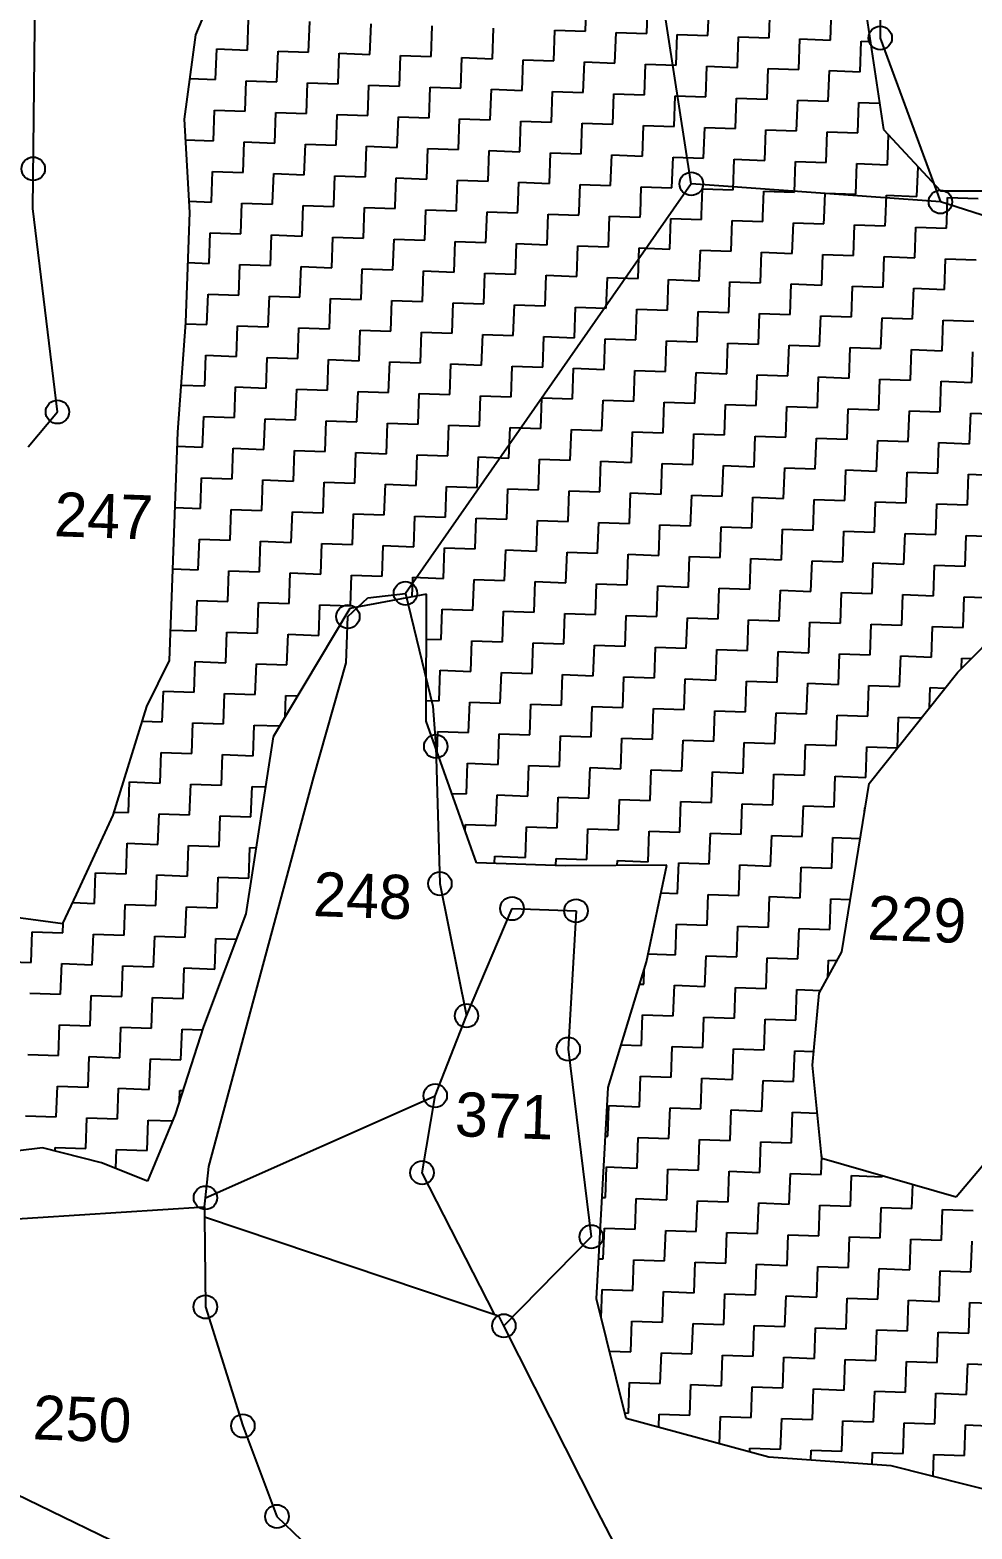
# Model space of a CAD drawing. Header units: metres. Extents: x 287345 to 291891, y 1993918 to 1999987.
# Drawn here: x 288389.3 to 288698.5, y 1997627.4 to 1998119.4 of the extents above; entities that cross this region are included whole.
import ezdxf
from ezdxf.enums import TextEntityAlignment as Align

# ---------------------------------------------------------------- set-up
doc = ezdxf.new("R2010")
doc.units = ezdxf.units.M
doc.header["$MEASUREMENT"] = 0
for name, color, linetype in [('POLY_HATCH', 12, 'Continuous'), ('POLY_PARCEL', 6, 'Continuous'), ('TEXT_PARCEL', 7, 'Continuous')]:
    doc.layers.add(name, color=color, linetype=linetype)
doc.styles.add('TEXT_MAP', font='')
doc.styles.get('TEXT_MAP').set_extended_font_data('Kruti Dev 050')

msp = doc.modelspace()

# ---------------------------------------------------------------- linework, layer by layer
for centre in [(288668.38, 1998116.78), (288390.37, 1998073.85), (288606.36, 1998068.92), (288688.13, 1998063.01), (288398.31, 1997994.06), (288512.53, 1997934.51), (288493.66, 1997926.87), (288522.49, 1997884.28), (288523.84, 1997839.23), (288547.53, 1997831.06), (288568.54, 1997830.31), (288532.58, 1997795.88), (288565.96, 1997784.92), (288522.31, 1997769.64), (288517.99, 1997744.36), (288446.9, 1997736.14), (288573.52, 1997723.32), (288446.87, 1997700.33), (288544.84, 1997694.1), (288459.19, 1997661.26), (288470.37, 1997631.52)]:
    msp.add_circle(centre, 3.85)
at = {"layer": 'POLY_HATCH'}
for p, q in [((288658.21, 1998162.14), (288669.44, 1998086.71)), ((288443.79, 1998117.78), (288457.46, 1998150.65)), ((288440.03, 1998090.12), (288443.79, 1998117.78)), ((288441.72, 1998059.49), (288440.03, 1998090.12)), ((288669.44, 1998086.71), (288688.19, 1998066.59)), ((288688.19, 1998066.59), (288727.13, 1998066.6)), ((288440.45, 1998023.41), (288441.72, 1998059.49)), ((288437.78, 1997987.37), (288440.45, 1998023.41)), ((288436.51, 1997951.29), (288437.78, 1997987.37)), ((288435.13, 1997912.43), (288436.51, 1997951.29)), ((288519.46, 1997934.23), (288494.27, 1997929.57)), ((288519.38, 1997892.55), (288519.46, 1997934.23)), ((288494.27, 1997929.57), (288469.14, 1997887.38)), ((288693.82, 1997908.63), (288711.13, 1997926.08)), ((288427.65, 1997897.41), (288435.13, 1997912.43)), ((288664.72, 1997872.14), (288693.82, 1997908.63)), ((288416.65, 1997861.67), (288427.65, 1997897.41)), ((288535.81, 1997846.11), (288519.38, 1997892.55)), ((288469.14, 1997887.38), (288460.13, 1997829.33)), ((288655.82, 1997816.87), (288664.72, 1997872.14)), ((288404.61, 1997835.69), (288416.65, 1997861.67)), ((288564.97, 1997845.08), (288535.81, 1997846.11)), ((288598.35, 1997845.29), (288564.97, 1997845.08)), ((288591.67, 1997813.56), (288598.35, 1997845.29)), ((288400.1, 1997826.12), (288404.61, 1997835.69)), ((288372.42, 1997829.88), (288400.1, 1997826.12)), ((288460.13, 1997829.33), (288446.31, 1997792.3)), ((288579.08, 1997772.32), (288591.67, 1997813.56)), ((288648.38, 1997803.24), (288655.82, 1997816.87)), ((288646.16, 1997779.69), (288648.38, 1997803.24)), ((288446.31, 1997792.3), (288436.95, 1997763.45)), ((288649.24, 1997749.01), (288646.16, 1997779.69)), ((288575.24, 1997702.98), (288579.08, 1997772.32)), ((288436.95, 1997763.45), (288427.83, 1997741.54)), ((288709.25, 1997755.23), (288693.29, 1997736.34)), ((288393.46, 1997752.49), (288357.15, 1997748.21)), ((288412.75, 1997747.63), (288393.46, 1997752.49)), ((288427.83, 1997741.54), (288412.75, 1997747.63)), ((288693.29, 1997736.34), (288649.24, 1997749.01)), ((288584.97, 1997663.72), (288575.24, 1997702.98)), ((288631.8, 1997650.95), (288584.97, 1997663.72)), ((288672.02, 1997648.14), (288631.8, 1997650.95)), ((288710.61, 1997638.43), (288672.02, 1997648.14))]:
    msp.add_line(p, q, dxfattribs=at)
at = {"layer": 'POLY_HATCH', "linetype": 'Continuous'}
for p, q in [((288571.62, 1998118.98), (288571.97, 1998129.03)), ((288591.73, 1998118.27), (288592.08, 1998128.32)), ((288611.83, 1998117.56), (288612.19, 1998127.61)), ((288631.94, 1998116.84), (288632.3, 1998126.9)), ((288652.05, 1998116.13), (288652.41, 1998126.19)), ((288460.66, 1998112.84), (288461.02, 1998122.89)), ((288480.77, 1998112.13), (288481.13, 1998122.18)), ((288500.88, 1998111.41), (288501.24, 1998121.47)), ((288520.99, 1998110.7), (288521.34, 1998120.76)), ((288541.1, 1998109.99), (288541.45, 1998120.05)), ((288561.21, 1998109.28), (288561.56, 1998119.33)), ((288561.56, 1998119.33), (288571.62, 1998118.98)), ((288581.32, 1998108.57), (288581.67, 1998118.62)), ((288581.67, 1998118.62), (288591.73, 1998118.27)), ((288601.42, 1998107.86), (288601.78, 1998117.91)), ((288601.78, 1998117.91), (288611.83, 1998117.56)), ((288621.53, 1998107.14), (288621.89, 1998117.2)), ((288621.89, 1998117.2), (288631.94, 1998116.84)), ((288641.64, 1998106.43), (288642, 1998116.49)), ((288642, 1998116.49), (288652.05, 1998116.13)), ((288661.75, 1998105.72), (288662.11, 1998115.78)), ((288662.11, 1998115.78), (288665.13, 1998115.67)), ((288450.25, 1998103.14), (288450.61, 1998113.19)), ((288450.61, 1998113.19), (288460.66, 1998112.84)), ((288470.36, 1998102.43), (288470.72, 1998112.48)), ((288470.72, 1998112.48), (288480.77, 1998112.13)), ((288490.47, 1998101.72), (288490.82, 1998111.77)), ((288490.82, 1998111.77), (288500.88, 1998111.41)), ((288510.58, 1998101), (288510.93, 1998111.06)), ((288510.93, 1998111.06), (288520.99, 1998110.7)), ((288530.69, 1998100.29), (288531.04, 1998110.35)), ((288531.04, 1998110.35), (288541.1, 1998109.99)), ((288550.8, 1998099.58), (288551.15, 1998109.64)), ((288551.15, 1998109.64), (288561.21, 1998109.28)), ((288570.9, 1998098.87), (288571.26, 1998108.92)), ((288571.26, 1998108.92), (288581.32, 1998108.57)), ((288591.01, 1998098.16), (288591.37, 1998108.21)), ((288591.37, 1998108.21), (288601.42, 1998107.86)), ((288611.12, 1998097.45), (288611.48, 1998107.5)), ((288611.48, 1998107.5), (288621.53, 1998107.14)), ((288631.23, 1998096.73), (288631.59, 1998106.79)), ((288631.59, 1998106.79), (288641.64, 1998106.43)), ((288651.34, 1998096.02), (288651.7, 1998106.08)), ((288651.7, 1998106.08), (288661.75, 1998105.72)), ((288441.84, 1998103.44), (288450.25, 1998103.14)), ((288459.95, 1998092.73), (288460.31, 1998102.78)), ((288460.31, 1998102.78), (288470.36, 1998102.43)), ((288480.06, 1998092.02), (288480.41, 1998102.07)), ((288480.41, 1998102.07), (288490.47, 1998101.72)), ((288500.17, 1998091.31), (288500.52, 1998101.36)), ((288500.52, 1998101.36), (288510.58, 1998101)), ((288520.28, 1998090.59), (288520.63, 1998100.65)), ((288520.63, 1998100.65), (288530.69, 1998100.29)), ((288540.39, 1998089.88), (288540.74, 1998099.94)), ((288540.74, 1998099.94), (288550.8, 1998099.58)), ((288560.49, 1998089.17), (288560.85, 1998099.22)), ((288560.85, 1998099.22), (288570.9, 1998098.87)), ((288580.6, 1998088.46), (288580.96, 1998098.51)), ((288580.96, 1998098.51), (288591.01, 1998098.16)), ((288600.71, 1998087.75), (288601.07, 1998097.8)), ((288601.07, 1998097.8), (288611.12, 1998097.45)), ((288620.82, 1998087.04), (288621.18, 1998097.09)), ((288621.18, 1998097.09), (288631.23, 1998096.73)), ((288640.93, 1998086.32), (288641.29, 1998096.38)), ((288641.29, 1998096.38), (288651.34, 1998096.02)), ((288661.04, 1998085.61), (288661.4, 1998095.67)), ((288661.4, 1998095.67), (288668.14, 1998095.43)), ((288449.54, 1998083.03), (288449.9, 1998093.08)), ((288449.9, 1998093.08), (288459.95, 1998092.73)), ((288469.65, 1998082.32), (288470, 1998092.37)), ((288470, 1998092.37), (288480.06, 1998092.02)), ((288489.76, 1998081.61), (288490.11, 1998091.66)), ((288490.11, 1998091.66), (288500.17, 1998091.31)), ((288509.87, 1998080.89), (288510.22, 1998090.95)), ((288510.22, 1998090.95), (288520.28, 1998090.59)), ((288529.98, 1998080.18), (288530.33, 1998090.24)), ((288530.33, 1998090.24), (288540.39, 1998089.88)), ((288550.08, 1998079.47), (288550.44, 1998089.53)), ((288550.44, 1998089.53), (288560.49, 1998089.17)), ((288570.19, 1998078.76), (288570.55, 1998088.81)), ((288570.55, 1998088.81), (288580.6, 1998088.46)), ((288590.3, 1998078.05), (288590.66, 1998088.1)), ((288590.66, 1998088.1), (288600.71, 1998087.75)), ((288610.41, 1998077.34), (288610.77, 1998087.39)), ((288610.77, 1998087.39), (288620.82, 1998087.04)), ((288630.52, 1998076.63), (288630.88, 1998086.68)), ((288630.88, 1998086.68), (288640.93, 1998086.32)), ((288650.63, 1998075.91), (288650.99, 1998085.97)), ((288650.99, 1998085.97), (288661.04, 1998085.61)), ((288670.74, 1998075.2), (288671.08, 1998084.94)), ((288440.4, 1998083.35), (288449.54, 1998083.03)), ((288459.24, 1998072.62), (288459.59, 1998082.67)), ((288459.59, 1998082.67), (288469.65, 1998082.32)), ((288479.35, 1998071.91), (288479.7, 1998081.96)), ((288479.7, 1998081.96), (288489.76, 1998081.61)), ((288499.46, 1998071.2), (288499.81, 1998081.25)), ((288499.81, 1998081.25), (288509.87, 1998080.89)), ((288519.57, 1998070.48), (288519.92, 1998080.54)), ((288519.92, 1998080.54), (288529.98, 1998080.18)), ((288539.67, 1998069.77), (288540.03, 1998079.83)), ((288540.03, 1998079.83), (288550.08, 1998079.47)), ((288559.78, 1998069.06), (288560.14, 1998079.12)), ((288560.14, 1998079.12), (288570.19, 1998078.76)), ((288579.89, 1998068.35), (288580.25, 1998078.4)), ((288580.25, 1998078.4), (288590.3, 1998078.05)), ((288600, 1998067.64), (288600.36, 1998077.69)), ((288600.36, 1998077.69), (288610.41, 1998077.34)), ((288620.11, 1998066.93), (288620.47, 1998076.98)), ((288620.47, 1998076.98), (288630.52, 1998076.63)), ((288640.22, 1998066.22), (288640.57, 1998076.27)), ((288640.57, 1998076.27), (288650.63, 1998075.91)), ((288660.33, 1998065.5), (288660.68, 1998075.56)), ((288660.68, 1998075.56), (288670.74, 1998075.2)), ((288680.44, 1998064.79), (288680.78, 1998074.54)), ((288448.83, 1998063.07), (288449.18, 1998072.98)), ((288449.18, 1998072.98), (288459.24, 1998072.62)), ((288468.95, 1998062.53), (288469.29, 1998072.26)), ((288469.29, 1998072.26), (288479.35, 1998071.91)), ((288489.06, 1998061.99), (288489.4, 1998071.55)), ((288489.4, 1998071.55), (288499.46, 1998071.2)), ((288509.18, 1998061.45), (288509.51, 1998070.84)), ((288509.51, 1998070.84), (288519.57, 1998070.48)), ((288529.29, 1998060.91), (288529.62, 1998070.13)), ((288529.62, 1998070.13), (288539.67, 1998069.77)), ((288549.41, 1998060.37), (288549.73, 1998069.42)), ((288549.73, 1998069.42), (288559.78, 1998069.06)), ((288569.52, 1998059.83), (288569.84, 1998068.71)), ((288569.84, 1998068.71), (288579.89, 1998068.35)), ((288589.64, 1998059.29), (288589.95, 1998067.99)), ((288589.95, 1998067.99), (288600, 1998067.64)), ((288609.75, 1998058.75), (288610.06, 1998067.28)), ((288610.06, 1998067.28), (288620.11, 1998066.93)), ((288629.87, 1998058.21), (288630.16, 1998066.57)), ((288630.16, 1998066.57), (288640.22, 1998066.22)), ((288649.98, 1998057.67), (288650.27, 1998065.86)), ((288650.27, 1998065.86), (288660.33, 1998065.5)), ((288670.1, 1998057.13), (288670.38, 1998065.15)), ((288670.38, 1998065.15), (288680.44, 1998064.79)), ((288690.21, 1998056.59), (288690.49, 1998064.44)), ((288690.49, 1998064.44), (288700.55, 1998064.08)), ((288441.52, 1998063.18), (288448.83, 1998062.92)), ((288448.83, 1998062.92), (288448.83, 1998063.07)), ((288458.53, 1998052.51), (288458.88, 1998062.56)), ((288458.88, 1998062.56), (288468.94, 1998062.21)), ((288468.94, 1998062.21), (288468.95, 1998062.53)), ((288478.64, 1998051.8), (288478.99, 1998061.85)), ((288478.99, 1998061.85), (288489.05, 1998061.5)), ((288489.05, 1998061.5), (288489.06, 1998061.99)), ((288498.74, 1998051.09), (288499.1, 1998061.14)), ((288499.1, 1998061.14), (288509.15, 1998060.79)), ((288509.15, 1998060.79), (288509.18, 1998061.45)), ((288518.85, 1998050.38), (288519.21, 1998060.43)), ((288519.21, 1998060.43), (288529.26, 1998060.07)), ((288529.26, 1998060.07), (288529.29, 1998060.91)), ((288538.96, 1998049.66), (288539.32, 1998059.72)), ((288539.32, 1998059.72), (288549.37, 1998059.36)), ((288549.37, 1998059.36), (288549.41, 1998060.37)), ((288569.48, 1998058.65), (288569.52, 1998059.83)), ((288589.59, 1998057.94), (288589.64, 1998059.29)), ((288559.07, 1998048.95), (288559.43, 1998059.01)), ((288559.43, 1998059.01), (288569.48, 1998058.65)), ((288579.18, 1998048.24), (288579.54, 1998058.3)), ((288579.54, 1998058.3), (288589.59, 1998057.94)), ((288599.29, 1998047.53), (288599.65, 1998057.58)), ((288599.65, 1998057.58), (288609.7, 1998057.23)), ((288609.7, 1998057.23), (288609.75, 1998058.75)), ((288619.4, 1998046.82), (288619.75, 1998056.87)), ((288619.75, 1998056.87), (288629.81, 1998056.52)), ((288629.81, 1998056.52), (288629.87, 1998058.21)), ((288639.51, 1998046.11), (288639.86, 1998056.16)), ((288639.86, 1998056.16), (288649.92, 1998055.8)), ((288649.92, 1998055.8), (288649.98, 1998057.67)), ((288659.62, 1998045.39), (288659.97, 1998055.45)), ((288659.97, 1998055.45), (288670.03, 1998055.09)), ((288670.03, 1998055.09), (288670.1, 1998057.13)), ((288679.73, 1998044.68), (288680.08, 1998054.74)), ((288680.08, 1998054.74), (288690.14, 1998054.38)), ((288690.14, 1998054.38), (288690.21, 1998056.59)), ((288448.12, 1998042.81), (288448.47, 1998052.87)), ((288448.47, 1998052.87), (288458.53, 1998052.51)), ((288468.23, 1998042.1), (288468.58, 1998052.15)), ((288468.58, 1998052.15), (288478.64, 1998051.8)), ((288488.33, 1998041.39), (288488.69, 1998051.44)), ((288488.69, 1998051.44), (288498.74, 1998051.09)), ((288508.44, 1998040.68), (288508.8, 1998050.73)), ((288508.8, 1998050.73), (288518.85, 1998050.38)), ((288528.55, 1998039.97), (288528.91, 1998050.02)), ((288528.91, 1998050.02), (288538.96, 1998049.66)), ((288548.66, 1998039.25), (288549.02, 1998049.31)), ((288549.02, 1998049.31), (288559.07, 1998048.95)), ((288568.77, 1998038.54), (288569.13, 1998048.6)), ((288569.13, 1998048.6), (288579.18, 1998048.24)), ((288588.88, 1998037.83), (288589.24, 1998047.89)), ((288589.24, 1998047.89), (288599.29, 1998047.53)), ((288608.99, 1998037.12), (288609.34, 1998047.17)), ((288609.34, 1998047.17), (288619.4, 1998046.82)), ((288629.1, 1998036.41), (288629.45, 1998046.46)), ((288629.45, 1998046.46), (288639.51, 1998046.11)), ((288649.21, 1998035.7), (288649.56, 1998045.75)), ((288649.56, 1998045.75), (288659.62, 1998045.39)), ((288669.32, 1998034.98), (288669.67, 1998045.04)), ((288669.67, 1998045.04), (288679.73, 1998044.68)), ((288441.14, 1998043.06), (288448.12, 1998042.81)), ((288457.82, 1998032.4), (288458.17, 1998042.46)), ((288458.17, 1998042.46), (288468.23, 1998042.1)), ((288477.92, 1998031.69), (288478.28, 1998041.74)), ((288478.28, 1998041.74), (288488.33, 1998041.39)), ((288498.03, 1998030.98), (288498.39, 1998041.03)), ((288498.39, 1998041.03), (288508.44, 1998040.68)), ((288518.14, 1998030.27), (288518.5, 1998040.32)), ((288518.5, 1998040.32), (288528.55, 1998039.97)), ((288538.25, 1998029.56), (288538.61, 1998039.61)), ((288538.61, 1998039.61), (288548.66, 1998039.25)), ((288689.42, 1998034.27), (288689.78, 1998044.33)), ((288689.78, 1998044.33), (288699.83, 1998043.97)), ((288558.36, 1998028.84), (288558.72, 1998038.9)), ((288558.72, 1998038.9), (288568.77, 1998038.54)), ((288578.47, 1998028.13), (288578.82, 1998038.19)), ((288578.82, 1998038.19), (288588.88, 1998037.83)), ((288598.58, 1998027.42), (288598.93, 1998037.47)), ((288598.93, 1998037.47), (288608.99, 1998037.12)), ((288618.69, 1998026.71), (288619.04, 1998036.76)), ((288619.04, 1998036.76), (288629.1, 1998036.41)), ((288638.8, 1998026), (288639.15, 1998036.05)), ((288639.15, 1998036.05), (288649.21, 1998035.7)), ((288658.9, 1998025.29), (288659.26, 1998035.34)), ((288659.26, 1998035.34), (288669.32, 1998034.98)), ((288447.4, 1998022.7), (288447.76, 1998032.76)), ((288447.76, 1998032.76), (288457.82, 1998032.4)), ((288467.51, 1998021.99), (288467.87, 1998032.05)), ((288467.87, 1998032.05), (288477.92, 1998031.69)), ((288487.62, 1998021.28), (288487.98, 1998031.33)), ((288487.98, 1998031.33), (288498.03, 1998030.98)), ((288507.73, 1998020.57), (288508.09, 1998030.62)), ((288508.09, 1998030.62), (288518.14, 1998030.27)), ((288527.84, 1998019.86), (288528.2, 1998029.91)), ((288528.2, 1998029.91), (288538.25, 1998029.56)), ((288679.01, 1998024.57), (288679.37, 1998034.63)), ((288679.37, 1998034.63), (288689.42, 1998034.27)), ((288547.95, 1998019.14), (288548.31, 1998029.2)), ((288548.31, 1998029.2), (288558.36, 1998028.84)), ((288568.06, 1998018.43), (288568.41, 1998028.49)), ((288568.41, 1998028.49), (288578.47, 1998028.13)), ((288588.17, 1998017.72), (288588.52, 1998027.78)), ((288588.52, 1998027.78), (288598.58, 1998027.42)), ((288608.28, 1998017.01), (288608.63, 1998027.06)), ((288608.63, 1998027.06), (288618.69, 1998026.71)), ((288628.39, 1998016.3), (288628.74, 1998026.35)), ((288628.74, 1998026.35), (288638.8, 1998026)), ((288648.49, 1998015.59), (288648.85, 1998025.64)), ((288648.85, 1998025.64), (288658.9, 1998025.29)), ((288668.6, 1998014.88), (288668.96, 1998024.93)), ((288668.96, 1998024.93), (288679.01, 1998024.57)), ((288440.41, 1998022.95), (288447.4, 1998022.7)), ((288457.1, 1998012.29), (288457.46, 1998022.35)), ((288457.46, 1998022.35), (288467.51, 1998021.99)), ((288477.21, 1998011.58), (288477.57, 1998021.64)), ((288477.57, 1998021.64), (288487.62, 1998021.28)), ((288497.32, 1998010.87), (288497.68, 1998020.92)), ((288497.68, 1998020.92), (288507.73, 1998020.57)), ((288517.43, 1998010.16), (288517.79, 1998020.21)), ((288517.79, 1998020.21), (288527.84, 1998019.86)), ((288688.71, 1998014.16), (288689.07, 1998024.22)), ((288689.07, 1998024.22), (288699.12, 1998023.86)), ((288537.54, 1998009.45), (288537.9, 1998019.5)), ((288537.9, 1998019.5), (288547.95, 1998019.14)), ((288557.65, 1998008.73), (288558, 1998018.79)), ((288558, 1998018.79), (288568.06, 1998018.43)), ((288577.76, 1998008.02), (288578.11, 1998018.08)), ((288578.11, 1998018.08), (288588.17, 1998017.72)), ((288597.87, 1998007.31), (288598.22, 1998017.37)), ((288598.22, 1998017.37), (288608.28, 1998017.01)), ((288617.98, 1998006.6), (288618.33, 1998016.65)), ((288618.33, 1998016.65), (288628.39, 1998016.3)), ((288638.08, 1998005.89), (288638.44, 1998015.94)), ((288638.44, 1998015.94), (288648.49, 1998015.59)), ((288658.19, 1998005.18), (288658.55, 1998015.23)), ((288658.55, 1998015.23), (288668.6, 1998014.88)), ((288446.69, 1998002.59), (288447.05, 1998012.65)), ((288447.05, 1998012.65), (288457.1, 1998012.29)), ((288466.8, 1998001.88), (288467.16, 1998011.94)), ((288467.16, 1998011.94), (288477.21, 1998011.58)), ((288486.91, 1998001.17), (288487.27, 1998011.23)), ((288487.27, 1998011.23), (288497.32, 1998010.87)), ((288507.02, 1998000.46), (288507.38, 1998010.51)), ((288507.38, 1998010.51), (288517.43, 1998010.16)), ((288678.3, 1998004.47), (288678.66, 1998014.52)), ((288678.66, 1998014.52), (288688.71, 1998014.16)), ((288698.41, 1998003.75), (288698.77, 1998013.81)), ((288527.13, 1997999.75), (288527.48, 1998009.8)), ((288527.48, 1998009.8), (288537.54, 1998009.45)), ((288547.24, 1997999.04), (288547.59, 1998009.09)), ((288547.59, 1998009.09), (288557.65, 1998008.73)), ((288567.35, 1997998.32), (288567.7, 1998008.38)), ((288567.7, 1998008.38), (288577.76, 1998008.02)), ((288587.46, 1997997.61), (288587.81, 1998007.67)), ((288587.81, 1998007.67), (288597.87, 1998007.31)), ((288607.57, 1997996.9), (288607.92, 1998006.96)), ((288607.92, 1998006.96), (288617.98, 1998006.6)), ((288627.67, 1997996.19), (288628.03, 1998006.24)), ((288628.03, 1998006.24), (288638.08, 1998005.89)), ((288647.78, 1997995.48), (288648.14, 1998005.53)), ((288648.14, 1998005.53), (288658.19, 1998005.18)), ((288438.93, 1998002.87), (288446.69, 1998002.59)), ((288456.39, 1997992.18), (288456.75, 1998002.24)), ((288456.75, 1998002.24), (288466.8, 1998001.88)), ((288476.5, 1997991.47), (288476.86, 1998001.53)), ((288476.86, 1998001.53), (288486.91, 1998001.17)), ((288496.61, 1997990.76), (288496.97, 1998000.81)), ((288496.97, 1998000.81), (288507.02, 1998000.46)), ((288667.89, 1997994.77), (288668.25, 1998004.82)), ((288668.25, 1998004.82), (288678.3, 1998004.47)), ((288688, 1997994.05), (288688.36, 1998004.11)), ((288688.36, 1998004.11), (288698.41, 1998003.75)), ((288516.72, 1997990.05), (288517.07, 1998000.1)), ((288517.07, 1998000.1), (288527.13, 1997999.75)), ((288536.83, 1997989.34), (288537.18, 1997999.39)), ((288537.18, 1997999.39), (288547.24, 1997999.04)), ((288556.94, 1997988.63), (288557.29, 1997998.68)), ((288557.29, 1997998.68), (288567.35, 1997998.32)), ((288577.05, 1997987.91), (288577.4, 1997997.97)), ((288577.4, 1997997.97), (288587.46, 1997997.61)), ((288597.15, 1997987.2), (288597.51, 1997997.26)), ((288597.51, 1997997.26), (288607.57, 1997996.9)), ((288617.26, 1997986.49), (288617.62, 1997996.55)), ((288617.62, 1997996.55), (288627.67, 1997996.19)), ((288637.37, 1997985.78), (288637.73, 1997995.83)), ((288637.73, 1997995.83), (288647.78, 1997995.48)), ((288445.98, 1997982.48), (288446.34, 1997992.54)), ((288446.34, 1997992.54), (288456.39, 1997992.18)), ((288466.09, 1997981.77), (288466.45, 1997991.83)), ((288466.45, 1997991.83), (288476.5, 1997991.47)), ((288486.2, 1997981.06), (288486.56, 1997991.12)), ((288486.56, 1997991.12), (288496.61, 1997990.76)), ((288506.31, 1997980.35), (288506.66, 1997990.4)), ((288506.66, 1997990.4), (288516.72, 1997990.05)), ((288657.48, 1997985.07), (288657.84, 1997995.12)), ((288657.84, 1997995.12), (288667.89, 1997994.77)), ((288677.59, 1997984.36), (288677.95, 1997994.41)), ((288677.95, 1997994.41), (288688, 1997994.05)), ((288697.7, 1997983.64), (288698.06, 1997993.7)), ((288698.06, 1997993.7), (288708.11, 1997993.34)), ((288526.42, 1997979.64), (288526.77, 1997989.69)), ((288526.77, 1997989.69), (288536.83, 1997989.34)), ((288546.53, 1997978.93), (288546.88, 1997988.98)), ((288546.88, 1997988.98), (288556.94, 1997988.63)), ((288566.64, 1997978.22), (288566.99, 1997988.27)), ((288566.99, 1997988.27), (288577.05, 1997987.91)), ((288586.74, 1997977.5), (288587.1, 1997987.56)), ((288587.1, 1997987.56), (288597.15, 1997987.2)), ((288606.85, 1997976.79), (288607.21, 1997986.85)), ((288607.21, 1997986.85), (288617.26, 1997986.49)), ((288626.96, 1997976.08), (288627.32, 1997986.14)), ((288627.32, 1997986.14), (288637.37, 1997985.78)), ((288437.62, 1997982.78), (288445.98, 1997982.48)), ((288455.68, 1997972.07), (288456.04, 1997982.13)), ((288456.04, 1997982.13), (288466.09, 1997981.77)), ((288475.79, 1997971.36), (288476.15, 1997981.42)), ((288476.15, 1997981.42), (288486.2, 1997981.06)), ((288495.9, 1997970.65), (288496.25, 1997980.71)), ((288496.25, 1997980.71), (288506.31, 1997980.35)), ((288647.07, 1997975.37), (288647.43, 1997985.42)), ((288647.43, 1997985.42), (288657.48, 1997985.07)), ((288667.18, 1997974.66), (288667.54, 1997984.71)), ((288667.54, 1997984.71), (288677.59, 1997984.36)), ((288687.29, 1997973.95), (288687.65, 1997984)), ((288687.65, 1997984), (288697.7, 1997983.64)), ((288516.01, 1997969.94), (288516.36, 1997979.99)), ((288516.36, 1997979.99), (288526.42, 1997979.64)), ((288536.12, 1997969.23), (288536.47, 1997979.28)), ((288536.47, 1997979.28), (288546.53, 1997978.93)), ((288556.23, 1997968.52), (288556.58, 1997978.57)), ((288556.58, 1997978.57), (288566.64, 1997978.22)), ((288576.33, 1997967.81), (288576.69, 1997977.86)), ((288576.69, 1997977.86), (288586.74, 1997977.5)), ((288596.44, 1997967.09), (288596.8, 1997977.15)), ((288596.8, 1997977.15), (288606.85, 1997976.79)), ((288616.55, 1997966.38), (288616.91, 1997976.44)), ((288616.91, 1997976.44), (288626.96, 1997976.08)), ((288636.66, 1997965.67), (288637.02, 1997975.72)), ((288637.02, 1997975.72), (288647.07, 1997975.37)), ((288445.27, 1997962.38), (288445.63, 1997972.43)), ((288445.63, 1997972.43), (288455.68, 1997972.07)), ((288465.38, 1997961.66), (288465.73, 1997971.72)), ((288465.73, 1997971.72), (288475.79, 1997971.36)), ((288485.49, 1997960.95), (288485.84, 1997971.01)), ((288485.84, 1997971.01), (288495.9, 1997970.65)), ((288656.77, 1997964.96), (288657.13, 1997975.01)), ((288657.13, 1997975.01), (288667.18, 1997974.66)), ((288676.88, 1997964.25), (288677.23, 1997974.3)), ((288677.23, 1997974.3), (288687.29, 1997973.95)), ((288696.99, 1997963.54), (288697.34, 1997973.59)), ((288697.34, 1997973.59), (288707.4, 1997973.23)), ((288505.6, 1997960.24), (288505.95, 1997970.3)), ((288505.95, 1997970.3), (288516.01, 1997969.94)), ((288525.71, 1997959.53), (288526.06, 1997969.58)), ((288526.06, 1997969.58), (288536.12, 1997969.23)), ((288545.81, 1997958.82), (288546.17, 1997968.87)), ((288546.17, 1997968.87), (288556.23, 1997968.52)), ((288565.92, 1997958.11), (288566.28, 1997968.16)), ((288566.28, 1997968.16), (288576.33, 1997967.81)), ((288586.03, 1997957.39), (288586.39, 1997967.45)), ((288586.39, 1997967.45), (288596.44, 1997967.09)), ((288606.14, 1997956.68), (288606.5, 1997966.74)), ((288606.5, 1997966.74), (288616.55, 1997966.38)), ((288626.25, 1997955.97), (288626.61, 1997966.03)), ((288626.61, 1997966.03), (288636.66, 1997965.67)), ((288436.91, 1997962.67), (288445.27, 1997962.38)), ((288454.97, 1997951.97), (288455.32, 1997962.02)), ((288455.32, 1997962.02), (288465.38, 1997961.66)), ((288475.08, 1997951.25), (288475.43, 1997961.31)), ((288475.43, 1997961.31), (288485.49, 1997960.95)), ((288646.36, 1997955.26), (288646.72, 1997965.31)), ((288646.72, 1997965.31), (288656.77, 1997964.96)), ((288666.47, 1997954.55), (288666.82, 1997964.6)), ((288666.82, 1997964.6), (288676.88, 1997964.25)), ((288686.58, 1997953.84), (288686.93, 1997963.89)), ((288686.93, 1997963.89), (288696.99, 1997963.54)), ((288495.19, 1997950.54), (288495.54, 1997960.6)), ((288495.54, 1997960.6), (288505.6, 1997960.24)), ((288515.3, 1997949.83), (288515.65, 1997959.89)), ((288515.65, 1997959.89), (288525.71, 1997959.53)), ((288535.4, 1997949.12), (288535.76, 1997959.17)), ((288535.76, 1997959.17), (288545.81, 1997958.82)), ((288555.51, 1997948.41), (288555.87, 1997958.46)), ((288555.87, 1997958.46), (288565.92, 1997958.11)), ((288575.62, 1997947.7), (288575.98, 1997957.75)), ((288575.98, 1997957.75), (288586.03, 1997957.39)), ((288595.73, 1997946.98), (288596.09, 1997957.04)), ((288596.09, 1997957.04), (288606.14, 1997956.68)), ((288615.84, 1997946.27), (288616.2, 1997956.33)), ((288616.2, 1997956.33), (288626.25, 1997955.97)), ((288444.56, 1997942.27), (288444.91, 1997952.32)), ((288444.91, 1997952.32), (288454.97, 1997951.97)), ((288464.67, 1997941.56), (288465.02, 1997951.61)), ((288465.02, 1997951.61), (288475.08, 1997951.25)), ((288635.95, 1997945.56), (288636.31, 1997955.62)), ((288636.31, 1997955.62), (288646.36, 1997955.26)), ((288656.06, 1997944.85), (288656.41, 1997954.9)), ((288656.41, 1997954.9), (288666.47, 1997954.55)), ((288676.17, 1997944.14), (288676.52, 1997954.19)), ((288676.52, 1997954.19), (288686.58, 1997953.84)), ((288696.28, 1997943.43), (288696.63, 1997953.48)), ((288696.63, 1997953.48), (288706.69, 1997953.13)), ((288484.78, 1997940.84), (288485.13, 1997950.9)), ((288485.13, 1997950.9), (288495.19, 1997950.54)), ((288504.89, 1997940.13), (288505.24, 1997950.19)), ((288505.24, 1997950.19), (288515.3, 1997949.83)), ((288524.99, 1997939.42), (288525.35, 1997949.47)), ((288525.35, 1997949.47), (288535.4, 1997949.12)), ((288545.1, 1997938.71), (288545.46, 1997948.76)), ((288545.46, 1997948.76), (288555.51, 1997948.41)), ((288565.21, 1997938), (288565.57, 1997948.05)), ((288565.57, 1997948.05), (288575.62, 1997947.7)), ((288585.32, 1997937.29), (288585.68, 1997947.34)), ((288585.68, 1997947.34), (288595.73, 1997946.98)), ((288605.43, 1997936.57), (288605.79, 1997946.63)), ((288605.79, 1997946.63), (288615.84, 1997946.27)), ((288436.2, 1997942.56), (288444.56, 1997942.27)), ((288454.26, 1997931.86), (288454.61, 1997941.91)), ((288454.61, 1997941.91), (288464.67, 1997941.56)), ((288474.37, 1997931.14), (288474.72, 1997941.2)), ((288474.72, 1997941.2), (288484.78, 1997940.84)), ((288625.54, 1997935.86), (288625.9, 1997945.92)), ((288625.9, 1997945.92), (288635.95, 1997945.56)), ((288645.65, 1997935.15), (288646, 1997945.21)), ((288646, 1997945.21), (288656.06, 1997944.85)), ((288665.76, 1997934.44), (288666.11, 1997944.49)), ((288666.11, 1997944.49), (288676.17, 1997944.14)), ((288685.87, 1997933.73), (288686.22, 1997943.78)), ((288686.22, 1997943.78), (288696.28, 1997943.43)), ((288494.48, 1997930.43), (288494.83, 1997940.49)), ((288494.83, 1997940.49), (288504.89, 1997940.13)), ((288514.71, 1997933.35), (288514.94, 1997939.78)), ((288514.94, 1997939.78), (288524.99, 1997939.42)), ((288534.69, 1997929.01), (288535.05, 1997939.06)), ((288535.05, 1997939.06), (288545.1, 1997938.71)), ((288554.8, 1997928.3), (288555.16, 1997938.35)), ((288555.16, 1997938.35), (288565.21, 1997938)), ((288574.91, 1997927.59), (288575.27, 1997937.64)), ((288575.27, 1997937.64), (288585.32, 1997937.29)), ((288595.02, 1997926.88), (288595.38, 1997936.93)), ((288595.38, 1997936.93), (288605.43, 1997936.57)), ((288443.85, 1997922.16), (288444.2, 1997932.21)), ((288444.2, 1997932.21), (288454.26, 1997931.86)), ((288463.96, 1997921.45), (288464.31, 1997931.5)), ((288464.31, 1997931.5), (288474.37, 1997931.14)), ((288615.13, 1997926.16), (288615.48, 1997936.22)), ((288615.48, 1997936.22), (288625.54, 1997935.86)), ((288635.24, 1997925.45), (288635.59, 1997935.51)), ((288635.59, 1997935.51), (288645.65, 1997935.15)), ((288655.35, 1997924.74), (288655.7, 1997934.8)), ((288655.7, 1997934.8), (288665.76, 1997934.44)), ((288675.46, 1997924.03), (288675.81, 1997934.08)), ((288675.81, 1997934.08), (288685.87, 1997933.73)), ((288695.56, 1997923.32), (288695.92, 1997933.37)), ((288695.92, 1997933.37), (288705.98, 1997933.02)), ((288484.06, 1997920.73), (288484.42, 1997930.79)), ((288484.42, 1997930.79), (288494.48, 1997930.43)), ((288524.28, 1997919.31), (288524.64, 1997929.37)), ((288524.64, 1997929.37), (288534.69, 1997929.01)), ((288544.39, 1997918.6), (288544.75, 1997928.65)), ((288544.75, 1997928.65), (288554.8, 1997928.3)), ((288564.5, 1997917.89), (288564.86, 1997927.94)), ((288564.86, 1997927.94), (288574.91, 1997927.59)), ((288584.61, 1997917.18), (288584.97, 1997927.23)), ((288584.97, 1997927.23), (288595.02, 1997926.88)), ((288604.72, 1997916.47), (288605.07, 1997926.52)), ((288605.07, 1997926.52), (288615.13, 1997926.16)), ((288435.48, 1997922.45), (288443.85, 1997922.16)), ((288453.55, 1997911.75), (288453.9, 1997921.8)), ((288453.9, 1997921.8), (288463.96, 1997921.45)), ((288624.83, 1997915.75), (288625.18, 1997925.81)), ((288625.18, 1997925.81), (288635.24, 1997925.45)), ((288644.94, 1997915.04), (288645.29, 1997925.1)), ((288645.29, 1997925.1), (288655.35, 1997924.74)), ((288665.05, 1997914.33), (288665.4, 1997924.38)), ((288665.4, 1997924.38), (288675.46, 1997924.03)), ((288685.15, 1997913.62), (288685.51, 1997923.67)), ((288685.51, 1997923.67), (288695.56, 1997923.32)), ((288473.65, 1997911.04), (288474.01, 1997921.09)), ((288474.01, 1997921.09), (288484.06, 1997920.73)), ((288519.43, 1997919.48), (288524.28, 1997919.31)), ((288533.98, 1997908.9), (288534.34, 1997918.96)), ((288534.34, 1997918.96), (288544.39, 1997918.6)), ((288554.09, 1997908.19), (288554.45, 1997918.24)), ((288554.45, 1997918.24), (288564.5, 1997917.89)), ((288574.2, 1997907.48), (288574.56, 1997917.53)), ((288574.56, 1997917.53), (288584.61, 1997917.18)), ((288594.31, 1997906.77), (288594.66, 1997916.82)), ((288594.66, 1997916.82), (288604.72, 1997916.47)), ((288443.14, 1997902.05), (288443.49, 1997912.1)), ((288443.49, 1997912.1), (288453.55, 1997911.75)), ((288614.42, 1997906.05), (288614.77, 1997916.11)), ((288614.77, 1997916.11), (288624.83, 1997915.75)), ((288634.53, 1997905.34), (288634.88, 1997915.4)), ((288634.88, 1997915.4), (288644.94, 1997915.04)), ((288654.64, 1997904.63), (288654.99, 1997914.69)), ((288654.99, 1997914.69), (288665.05, 1997914.33)), ((288674.74, 1997903.92), (288675.1, 1997913.97)), ((288675.1, 1997913.97), (288685.15, 1997913.62)), ((288695.09, 1997909.91), (288695.21, 1997913.26)), ((288695.21, 1997913.26), (288698.31, 1997913.15)), ((288463.24, 1997901.34), (288463.6, 1997911.39)), ((288463.6, 1997911.39), (288473.65, 1997911.04)), ((288523.57, 1997899.2), (288523.93, 1997909.26)), ((288523.93, 1997909.26), (288533.98, 1997908.9)), ((288543.68, 1997898.49), (288544.04, 1997908.55)), ((288544.04, 1997908.55), (288554.09, 1997908.19)), ((288563.79, 1997897.78), (288564.14, 1997907.83)), ((288564.14, 1997907.83), (288574.2, 1997907.48)), ((288583.9, 1997897.07), (288584.25, 1997907.12)), ((288584.25, 1997907.12), (288594.31, 1997906.77)), ((288432.73, 1997892.35), (288433.08, 1997902.4)), ((288433.08, 1997902.4), (288443.14, 1997902.05)), ((288604.01, 1997896.36), (288604.36, 1997906.41)), ((288604.36, 1997906.41), (288614.42, 1997906.05)), ((288624.12, 1997895.64), (288624.47, 1997905.7)), ((288624.47, 1997905.7), (288634.53, 1997905.34)), ((288644.23, 1997894.93), (288644.58, 1997904.99)), ((288644.58, 1997904.99), (288654.64, 1997904.63)), ((288664.33, 1997894.22), (288664.69, 1997904.28)), ((288664.69, 1997904.28), (288674.74, 1997903.92)), ((288684.57, 1997897.02), (288684.8, 1997903.56)), ((288684.8, 1997903.56), (288689.65, 1997903.39)), ((288452.83, 1997891.64), (288453.19, 1997901.69)), ((288453.19, 1997901.69), (288463.24, 1997901.34)), ((288473.05, 1997893.94), (288473.3, 1997900.98)), ((288473.3, 1997900.98), (288477.16, 1997900.84)), ((288519.39, 1997899.35), (288523.57, 1997899.2)), ((288533.27, 1997888.79), (288533.63, 1997898.85)), ((288533.63, 1997898.85), (288543.68, 1997898.49)), ((288553.38, 1997888.08), (288553.73, 1997898.14)), ((288553.73, 1997898.14), (288563.79, 1997897.78)), ((288573.49, 1997887.37), (288573.84, 1997897.42)), ((288573.84, 1997897.42), (288583.9, 1997897.07)), ((288426.16, 1997892.58), (288432.73, 1997892.35)), ((288442.42, 1997881.94), (288442.78, 1997891.99)), ((288442.78, 1997891.99), (288452.83, 1997891.64)), ((288593.6, 1997886.66), (288593.95, 1997896.71)), ((288593.95, 1997896.71), (288604.01, 1997896.36)), ((288613.71, 1997885.95), (288614.06, 1997896)), ((288614.06, 1997896), (288624.12, 1997895.64)), ((288633.81, 1997885.23), (288634.17, 1997895.29)), ((288634.17, 1997895.29), (288644.23, 1997894.93)), ((288653.92, 1997884.52), (288654.28, 1997894.58)), ((288654.28, 1997894.58), (288664.33, 1997894.22)), ((288674.03, 1997883.81), (288674.39, 1997893.87)), ((288674.39, 1997893.87), (288681.84, 1997893.6)), ((288462.53, 1997881.23), (288462.89, 1997891.28)), ((288462.89, 1997891.28), (288471.29, 1997890.99)), ((288522.98, 1997882.38), (288523.22, 1997889.15)), ((288523.22, 1997889.15), (288533.27, 1997888.79)), ((288542.97, 1997878.38), (288543.32, 1997888.44)), ((288543.32, 1997888.44), (288553.38, 1997888.08)), ((288563.08, 1997877.67), (288563.43, 1997887.72)), ((288563.43, 1997887.72), (288573.49, 1997887.37)), ((288432.01, 1997872.24), (288432.37, 1997882.3)), ((288432.37, 1997882.3), (288442.42, 1997881.94)), ((288583.19, 1997876.96), (288583.54, 1997887.01)), ((288583.54, 1997887.01), (288593.6, 1997886.66)), ((288603.3, 1997876.25), (288603.65, 1997886.3)), ((288603.65, 1997886.3), (288613.71, 1997885.95)), ((288623.4, 1997875.54), (288623.76, 1997885.59)), ((288623.76, 1997885.59), (288633.81, 1997885.23)), ((288643.51, 1997874.82), (288643.87, 1997884.88)), ((288643.87, 1997884.88), (288653.92, 1997884.52)), ((288663.62, 1997874.11), (288663.98, 1997884.17)), ((288663.98, 1997884.17), (288674.03, 1997883.81)), ((288452.12, 1997871.53), (288452.48, 1997881.58)), ((288452.48, 1997881.58), (288462.53, 1997881.23)), ((288532.56, 1997868.68), (288532.91, 1997878.74)), ((288532.91, 1997878.74), (288542.97, 1997878.38)), ((288552.67, 1997867.97), (288553.02, 1997878.03)), ((288553.02, 1997878.03), (288563.08, 1997877.67)), ((288572.78, 1997867.26), (288573.13, 1997877.31)), ((288573.13, 1997877.31), (288583.19, 1997876.96)), ((288421.6, 1997862.54), (288421.96, 1997872.6)), ((288421.96, 1997872.6), (288432.01, 1997872.24)), ((288592.89, 1997866.55), (288593.24, 1997876.6)), ((288593.24, 1997876.6), (288603.3, 1997876.25)), ((288612.99, 1997865.84), (288613.35, 1997875.89)), ((288613.35, 1997875.89), (288623.4, 1997875.54)), ((288633.1, 1997865.13), (288633.46, 1997875.18)), ((288633.46, 1997875.18), (288643.51, 1997874.82)), ((288653.21, 1997864.41), (288653.57, 1997874.47)), ((288653.57, 1997874.47), (288663.62, 1997874.11)), ((288441.71, 1997861.83), (288442.07, 1997871.89)), ((288442.07, 1997871.89), (288452.12, 1997871.53)), ((288461.82, 1997861.12), (288462.18, 1997871.17)), ((288462.18, 1997871.17), (288466.6, 1997871.02)), ((288527.76, 1997868.85), (288532.56, 1997868.68)), ((288542.26, 1997858.27), (288542.61, 1997868.33)), ((288542.61, 1997868.33), (288552.67, 1997867.97)), ((288562.37, 1997857.56), (288562.72, 1997867.62)), ((288562.72, 1997867.62), (288572.78, 1997867.26)), ((288416.97, 1997862.71), (288421.6, 1997862.54)), ((288582.48, 1997856.85), (288582.83, 1997866.9)), ((288582.83, 1997866.9), (288592.89, 1997866.55)), ((288602.58, 1997856.14), (288602.94, 1997866.19)), ((288602.94, 1997866.19), (288612.99, 1997865.84)), ((288622.69, 1997855.43), (288623.05, 1997865.48)), ((288623.05, 1997865.48), (288633.1, 1997865.13)), ((288642.8, 1997854.72), (288643.16, 1997864.77)), ((288643.16, 1997864.77), (288653.21, 1997864.41)), ((288663.22, 1997862.83), (288663.27, 1997864.06)), ((288663.27, 1997864.06), (288663.42, 1997864.05)), ((288431.3, 1997852.13), (288431.66, 1997862.19)), ((288431.66, 1997862.19), (288441.71, 1997861.83)), ((288451.41, 1997851.42), (288451.77, 1997861.48)), ((288451.77, 1997861.48), (288461.82, 1997861.12)), ((288532.13, 1997856.52), (288532.2, 1997858.63)), ((288532.2, 1997858.63), (288542.26, 1997858.27)), ((288551.96, 1997847.86), (288552.31, 1997857.92)), ((288552.31, 1997857.92), (288562.37, 1997857.56)), ((288572.06, 1997847.15), (288572.42, 1997857.21)), ((288572.42, 1997857.21), (288582.48, 1997856.85)), ((288592.17, 1997846.44), (288592.53, 1997856.49)), ((288592.53, 1997856.49), (288602.58, 1997856.14)), ((288612.28, 1997845.73), (288612.64, 1997855.78)), ((288612.64, 1997855.78), (288622.69, 1997855.43)), ((288632.39, 1997845.02), (288632.75, 1997855.07)), ((288632.75, 1997855.07), (288642.8, 1997854.72)), ((288652.5, 1997844.3), (288652.86, 1997854.36)), ((288652.86, 1997854.36), (288661.81, 1997854.04)), ((288420.89, 1997842.43), (288421.25, 1997852.49)), ((288421.25, 1997852.49), (288431.3, 1997852.13)), ((288441, 1997841.72), (288441.36, 1997851.78)), ((288441.36, 1997851.78), (288451.41, 1997851.42)), ((288461.11, 1997841.01), (288461.47, 1997851.06)), ((288461.47, 1997851.06), (288463.5, 1997850.99)), ((288541.82, 1997845.9), (288541.9, 1997848.22)), ((288541.9, 1997848.22), (288551.96, 1997847.86)), ((288410.48, 1997832.73), (288410.84, 1997842.79)), ((288410.84, 1997842.79), (288420.89, 1997842.43)), ((288561.93, 1997845.19), (288562.01, 1997847.51)), ((288562.01, 1997847.51), (288572.06, 1997847.15)), ((288582.06, 1997845.19), (288582.12, 1997846.8)), ((288582.12, 1997846.8), (288592.17, 1997846.44)), ((288601.87, 1997836.03), (288602.23, 1997846.08)), ((288602.23, 1997846.08), (288612.28, 1997845.73)), ((288621.98, 1997835.32), (288622.34, 1997845.37)), ((288622.34, 1997845.37), (288632.39, 1997845.02)), ((288642.09, 1997834.61), (288642.45, 1997844.66)), ((288642.45, 1997844.66), (288652.5, 1997844.3)), ((288430.59, 1997832.02), (288430.95, 1997842.08)), ((288430.95, 1997842.08), (288441, 1997841.72)), ((288450.7, 1997831.31), (288451.06, 1997841.37)), ((288451.06, 1997841.37), (288461.11, 1997841.01)), ((288403.33, 1997832.99), (288410.48, 1997832.73)), ((288596.44, 1997836.22), (288601.87, 1997836.03)), ((288611.57, 1997825.62), (288611.93, 1997835.67)), ((288611.93, 1997835.67), (288621.98, 1997835.32)), ((288631.68, 1997824.91), (288632.04, 1997834.96)), ((288632.04, 1997834.96), (288642.09, 1997834.61)), ((288651.79, 1997824.2), (288652.14, 1997834.25)), ((288652.14, 1997834.25), (288658.58, 1997834.02)), ((288420.18, 1997822.32), (288420.54, 1997832.38)), ((288420.54, 1997832.38), (288430.59, 1997832.02)), ((288440.29, 1997821.61), (288440.64, 1997831.67)), ((288440.64, 1997831.67), (288450.7, 1997831.31)), ((288389.66, 1997813.34), (288390.02, 1997823.39)), ((288390.02, 1997823.39), (288400.07, 1997823.04)), ((288400.07, 1997823.04), (288400.19, 1997826.31)), ((288601.16, 1997815.92), (288601.52, 1997825.97)), ((288601.52, 1997825.97), (288611.57, 1997825.62)), ((288621.27, 1997815.21), (288621.63, 1997825.26)), ((288621.63, 1997825.26), (288631.68, 1997824.91)), ((288641.38, 1997814.5), (288641.73, 1997824.55)), ((288641.73, 1997824.55), (288651.79, 1997824.2)), ((288409.77, 1997812.63), (288410.13, 1997822.68)), ((288410.13, 1997822.68), (288420.18, 1997822.32)), ((288429.88, 1997811.91), (288430.23, 1997821.97)), ((288430.23, 1997821.97), (288440.29, 1997821.61)), ((288449.99, 1997811.2), (288450.34, 1997821.26)), ((288450.34, 1997821.26), (288457.03, 1997821.02)), ((288379.61, 1997813.69), (288389.66, 1997813.34)), ((288592.23, 1997816.24), (288601.16, 1997815.92)), ((288610.86, 1997805.51), (288611.22, 1997815.56)), ((288611.22, 1997815.56), (288621.27, 1997815.21)), ((288630.97, 1997804.8), (288631.32, 1997814.85)), ((288631.32, 1997814.85), (288641.38, 1997814.5)), ((288651.23, 1997808.47), (288651.43, 1997814.14)), ((288651.43, 1997814.14), (288654.27, 1997814.04)), ((288399.36, 1997802.93), (288399.72, 1997812.98)), ((288399.72, 1997812.98), (288409.77, 1997812.63)), ((288419.47, 1997802.22), (288419.82, 1997812.27)), ((288419.82, 1997812.27), (288429.88, 1997811.91)), ((288439.58, 1997801.5), (288439.93, 1997811.56)), ((288439.93, 1997811.56), (288449.99, 1997811.2)), ((288590.75, 1997806.22), (288590.92, 1997811.13)), ((288589.44, 1997806.27), (288590.75, 1997806.22)), ((288600.45, 1997795.81), (288600.81, 1997805.87)), ((288600.81, 1997805.87), (288610.86, 1997805.51)), ((288620.56, 1997795.1), (288620.91, 1997805.15)), ((288620.91, 1997805.15), (288630.97, 1997804.8)), ((288640.67, 1997794.39), (288641.02, 1997804.44)), ((288641.02, 1997804.44), (288648.89, 1997804.16)), ((288389.3, 1997803.28), (288399.36, 1997802.93)), ((288409.06, 1997792.52), (288409.41, 1997802.57)), ((288409.41, 1997802.57), (288419.47, 1997802.22)), ((288429.17, 1997791.81), (288429.52, 1997801.86)), ((288429.52, 1997801.86), (288439.58, 1997801.5)), ((288590.04, 1997786.11), (288590.39, 1997796.17)), ((288590.39, 1997796.17), (288600.45, 1997795.81)), ((288610.15, 1997785.4), (288610.5, 1997795.46)), ((288610.5, 1997795.46), (288620.56, 1997795.1)), ((288630.26, 1997784.69), (288630.61, 1997794.74)), ((288630.61, 1997794.74), (288640.67, 1997794.39)), ((288398.65, 1997782.82), (288399, 1997792.87)), ((288399, 1997792.87), (288409.06, 1997792.52)), ((288418.76, 1997782.11), (288419.11, 1997792.16)), ((288419.11, 1997792.16), (288429.17, 1997791.81)), ((288438.87, 1997781.39), (288439.22, 1997791.45)), ((288439.22, 1997791.45), (288445.96, 1997791.21)), ((288583.36, 1997786.35), (288590.04, 1997786.11)), ((288599.74, 1997775.7), (288600.09, 1997785.76)), ((288600.09, 1997785.76), (288610.15, 1997785.4)), ((288619.85, 1997774.99), (288620.2, 1997785.05)), ((288620.2, 1997785.05), (288630.26, 1997784.69)), ((288639.96, 1997774.28), (288640.31, 1997784.33)), ((288640.31, 1997784.33), (288646.58, 1997784.11)), ((288388.59, 1997783.17), (288398.65, 1997782.82)), ((288408.35, 1997772.41), (288408.7, 1997782.46)), ((288408.7, 1997782.46), (288418.76, 1997782.11)), ((288428.46, 1997771.7), (288428.81, 1997781.75)), ((288428.81, 1997781.75), (288438.87, 1997781.39)), ((288589.33, 1997766), (288589.68, 1997776.06)), ((288589.68, 1997776.06), (288599.74, 1997775.7)), ((288609.44, 1997765.29), (288609.79, 1997775.35)), ((288609.79, 1997775.35), (288619.85, 1997774.99)), ((288629.55, 1997764.58), (288629.9, 1997774.63)), ((288629.9, 1997774.63), (288639.96, 1997774.28)), ((288397.94, 1997762.71), (288398.29, 1997772.76)), ((288398.29, 1997772.76), (288408.35, 1997772.41)), ((288418.05, 1997762), (288418.4, 1997772.05)), ((288418.4, 1997772.05), (288428.46, 1997771.7)), ((288438.39, 1997767.89), (288438.51, 1997771.34)), ((288438.51, 1997771.34), (288439.5, 1997771.31)), ((288578.92, 1997756.3), (288579.27, 1997766.36)), ((288579.27, 1997766.36), (288589.33, 1997766)), ((288599.03, 1997755.59), (288599.38, 1997765.65)), ((288599.38, 1997765.65), (288609.44, 1997765.29)), ((288619.14, 1997754.88), (288619.49, 1997764.94)), ((288619.49, 1997764.94), (288629.55, 1997764.58)), ((288639.24, 1997754.17), (288639.6, 1997764.22)), ((288639.6, 1997764.22), (288647.74, 1997763.94)), ((288387.88, 1997763.06), (288397.94, 1997762.71)), ((288407.64, 1997752.3), (288407.99, 1997762.35)), ((288407.99, 1997762.35), (288418.05, 1997762)), ((288427.74, 1997751.59), (288428.1, 1997761.64)), ((288428.1, 1997761.64), (288436.08, 1997761.36)), ((288578.2, 1997756.33), (288578.92, 1997756.3)), ((288588.62, 1997745.89), (288588.97, 1997755.95)), ((288588.97, 1997755.95), (288599.03, 1997755.59)), ((288608.72, 1997745.18), (288609.08, 1997755.24)), ((288609.08, 1997755.24), (288619.14, 1997754.88)), ((288628.83, 1997744.47), (288629.19, 1997754.53)), ((288629.19, 1997754.53), (288639.24, 1997754.17)), ((288397.54, 1997751.46), (288397.58, 1997752.65)), ((288397.58, 1997752.65), (288407.64, 1997752.3)), ((288417.47, 1997745.73), (288417.69, 1997751.94)), ((288417.69, 1997751.94), (288427.74, 1997751.59)), ((288648.94, 1997743.76), (288649.16, 1997749.86)), ((288578.21, 1997736.2), (288578.56, 1997746.25)), ((288578.56, 1997746.25), (288588.62, 1997745.89)), ((288598.31, 1997735.48), (288598.67, 1997745.54)), ((288598.67, 1997745.54), (288608.72, 1997745.18)), ((288618.42, 1997734.77), (288618.78, 1997744.83)), ((288618.78, 1997744.83), (288628.83, 1997744.47)), ((288638.53, 1997734.06), (288638.89, 1997744.12)), ((288638.89, 1997744.12), (288648.94, 1997743.76)), ((288658.64, 1997733.35), (288659, 1997743.4)), ((288659, 1997743.4), (288669.05, 1997743.05)), ((288669.05, 1997743.05), (288669.06, 1997743.31)), ((288678.75, 1997732.64), (288679.03, 1997740.44)), ((288577.08, 1997736.24), (288578.21, 1997736.2)), ((288587.9, 1997725.79), (288588.26, 1997735.84)), ((288588.26, 1997735.84), (288598.31, 1997735.48)), ((288608.01, 1997725.07), (288608.37, 1997735.13)), ((288608.37, 1997735.13), (288618.42, 1997734.77)), ((288628.12, 1997724.36), (288628.48, 1997734.42)), ((288628.48, 1997734.42), (288638.53, 1997734.06)), ((288648.23, 1997723.65), (288648.59, 1997733.71)), ((288648.59, 1997733.71), (288658.64, 1997733.35)), ((288668.34, 1997722.94), (288668.7, 1997732.99)), ((288668.7, 1997732.99), (288678.75, 1997732.64)), ((288688.45, 1997722.23), (288688.8, 1997732.28)), ((288688.8, 1997732.28), (288698.86, 1997731.93)), ((288577.49, 1997716.09), (288577.85, 1997726.14)), ((288577.85, 1997726.14), (288587.9, 1997725.79)), ((288597.6, 1997715.38), (288597.96, 1997725.43)), ((288597.96, 1997725.43), (288608.01, 1997725.07)), ((288617.71, 1997714.66), (288618.07, 1997724.72)), ((288618.07, 1997724.72), (288628.12, 1997724.36)), ((288637.82, 1997713.95), (288638.18, 1997724.01)), ((288638.18, 1997724.01), (288648.23, 1997723.65)), ((288657.93, 1997713.24), (288658.29, 1997723.3)), ((288658.29, 1997723.3), (288668.34, 1997722.94)), ((288678.04, 1997712.53), (288678.39, 1997722.58)), ((288678.39, 1997722.58), (288688.45, 1997722.23)), ((288698.15, 1997711.82), (288698.5, 1997721.87)), ((288575.97, 1997716.14), (288577.49, 1997716.09)), ((288587.19, 1997705.68), (288587.55, 1997715.73)), ((288587.55, 1997715.73), (288597.6, 1997715.38)), ((288607.3, 1997704.97), (288607.66, 1997715.02)), ((288607.66, 1997715.02), (288617.71, 1997714.66)), ((288627.41, 1997704.25), (288627.77, 1997714.31)), ((288627.77, 1997714.31), (288637.82, 1997713.95)), ((288647.52, 1997703.54), (288647.88, 1997713.6)), ((288647.88, 1997713.6), (288657.93, 1997713.24)), ((288667.63, 1997702.83), (288667.98, 1997712.88)), ((288667.98, 1997712.88), (288678.04, 1997712.53)), ((288687.74, 1997702.12), (288688.09, 1997712.17)), ((288688.09, 1997712.17), (288698.15, 1997711.82)), ((288576.81, 1997696.66), (288577.14, 1997706.03)), ((288577.14, 1997706.03), (288587.19, 1997705.68)), ((288596.89, 1997695.27), (288597.25, 1997705.32)), ((288597.25, 1997705.32), (288607.3, 1997704.97)), ((288617, 1997694.55), (288617.36, 1997704.61)), ((288617.36, 1997704.61), (288627.41, 1997704.25)), ((288637.11, 1997693.84), (288637.47, 1997703.9)), ((288637.47, 1997703.9), (288647.52, 1997703.54)), ((288657.22, 1997693.13), (288657.57, 1997703.19)), ((288657.57, 1997703.19), (288667.63, 1997702.83)), ((288677.33, 1997692.42), (288677.68, 1997702.47)), ((288677.68, 1997702.47), (288687.74, 1997702.12)), ((288697.44, 1997691.71), (288697.79, 1997701.76)), ((288697.79, 1997701.76), (288707.85, 1997701.41)), ((288586.48, 1997685.57), (288586.84, 1997695.62)), ((288586.84, 1997695.62), (288596.89, 1997695.27)), ((288606.59, 1997684.86), (288606.95, 1997694.91)), ((288606.95, 1997694.91), (288617, 1997694.55)), ((288626.7, 1997684.14), (288627.05, 1997694.2)), ((288627.05, 1997694.2), (288637.11, 1997693.84)), ((288646.81, 1997683.43), (288647.16, 1997693.49)), ((288647.16, 1997693.49), (288657.22, 1997693.13)), ((288666.92, 1997682.72), (288667.27, 1997692.78)), ((288667.27, 1997692.78), (288677.33, 1997692.42)), ((288687.03, 1997682.01), (288687.38, 1997692.06)), ((288687.38, 1997692.06), (288697.44, 1997691.71)), ((288579.49, 1997685.81), (288586.48, 1997685.57)), ((288596.18, 1997675.16), (288596.54, 1997685.21)), ((288596.54, 1997685.21), (288606.59, 1997684.86)), ((288616.29, 1997674.45), (288616.64, 1997684.5)), ((288616.64, 1997684.5), (288626.7, 1997684.14)), ((288636.4, 1997673.73), (288636.75, 1997683.79)), ((288636.75, 1997683.79), (288646.81, 1997683.43)), ((288656.51, 1997673.02), (288656.86, 1997683.08)), ((288656.86, 1997683.08), (288666.92, 1997682.72)), ((288676.62, 1997672.31), (288676.97, 1997682.37)), ((288676.97, 1997682.37), (288687.03, 1997682.01)), ((288696.72, 1997671.6), (288697.08, 1997681.65)), ((288697.08, 1997681.65), (288707.14, 1997681.3)), ((288585.77, 1997665.46), (288586.13, 1997675.51)), ((288586.13, 1997675.51), (288596.18, 1997675.16)), ((288605.88, 1997664.75), (288606.23, 1997674.8)), ((288606.23, 1997674.8), (288616.29, 1997674.45)), ((288625.99, 1997664.04), (288626.34, 1997674.09)), ((288626.34, 1997674.09), (288636.4, 1997673.73)), ((288646.1, 1997663.32), (288646.45, 1997673.38)), ((288646.45, 1997673.38), (288656.51, 1997673.02)), ((288666.21, 1997662.61), (288666.56, 1997672.67)), ((288666.56, 1997672.67), (288676.62, 1997672.31)), ((288686.31, 1997661.9), (288686.67, 1997671.96)), ((288686.67, 1997671.96), (288696.72, 1997671.6)), ((288584.53, 1997665.5), (288585.77, 1997665.46)), ((288595.67, 1997660.8), (288595.82, 1997665.1)), ((288595.82, 1997665.1), (288605.88, 1997664.75)), ((288615.61, 1997655.36), (288615.93, 1997664.39)), ((288615.93, 1997664.39), (288625.99, 1997664.04)), ((288635.69, 1997653.63), (288636.04, 1997663.68)), ((288636.04, 1997663.68), (288646.1, 1997663.32)), ((288655.8, 1997652.91), (288656.15, 1997662.97)), ((288656.15, 1997662.97), (288666.21, 1997662.61)), ((288675.9, 1997652.2), (288676.26, 1997662.26)), ((288676.26, 1997662.26), (288686.31, 1997661.9)), ((288696.01, 1997651.49), (288696.37, 1997661.55)), ((288696.37, 1997661.55), (288706.42, 1997661.19)), ((288625.58, 1997652.64), (288625.63, 1997653.98)), ((288625.63, 1997653.98), (288635.69, 1997653.63)), ((288645.62, 1997649.98), (288645.74, 1997653.27)), ((288645.74, 1997653.27), (288655.8, 1997652.91)), ((288665.71, 1997648.58), (288665.85, 1997652.56)), ((288665.85, 1997652.56), (288675.9, 1997652.2)), ((288685.71, 1997644.69), (288685.96, 1997651.85)), ((288685.96, 1997651.85), (288696.01, 1997651.49))]:
    msp.add_line(p, q, dxfattribs=at)
at = {"layer": 'POLY_PARCEL'}
for p, q in [((288667.18, 1998207.3), (288668.38, 1998116.78)), ((288606.36, 1998068.92), (288587.69, 1998188.94)), ((288390.23, 1998060.88), (288391.17, 1998147.58)), ((288668.38, 1998116.78), (288688.13, 1998063.01)), ((288606.36, 1998068.92), (288512.53, 1997934.51)), ((288688.13, 1998063.01), (288606.36, 1998068.92)), ((288398.31, 1997994.06), (288390.23, 1998060.88)), ((288712.33, 1998055.3), (288688.13, 1998063.01)), ((288388.76, 1997982.65), (288398.31, 1997994.06)), ((288493.66, 1997926.87), (288500.24, 1997932.99)), ((288500.24, 1997932.99), (288512.53, 1997934.51)), ((288512.53, 1997934.51), (288521.49, 1997897.52)), ((288493.13, 1997911.73), (288493.66, 1997926.87)), ((288482.42, 1997874.24), (288493.13, 1997911.73)), ((288521.49, 1997897.52), (288522.49, 1997884.28)), ((288522.49, 1997884.28), (288523.84, 1997839.23)), ((288448.05, 1997746.34), (288482.42, 1997874.24)), ((288523.84, 1997839.23), (288532.58, 1997795.88)), ((288532.58, 1997795.88), (288547.53, 1997831.06)), ((288547.53, 1997831.06), (288568.54, 1997830.31)), ((288568.54, 1997830.31), (288565.96, 1997784.92)), ((288522.31, 1997769.64), (288532.58, 1997795.88)), ((288565.96, 1997784.92), (288573.52, 1997723.32)), ((288446.9, 1997736.14), (288522.31, 1997769.64)), ((288517.99, 1997744.36), (288522.31, 1997769.64)), ((288446.9, 1997736.14), (288448.05, 1997746.34)), ((288541.87, 1997697.68), (288517.99, 1997744.36)), ((288446.56, 1997733.11), (288446.9, 1997736.14)), ((288324.49, 1997725.35), (288446.56, 1997733.11)), ((288446.56, 1997733.11), (288446.59, 1997729.75)), ((288541.87, 1997697.68), (288446.59, 1997729.75)), ((288446.59, 1997729.75), (288446.87, 1997700.33)), ((288573.52, 1997723.32), (288544.84, 1997694.1)), ((288446.87, 1997700.33), (288459.19, 1997661.26)), ((288543.27, 1997697.21), (288541.87, 1997697.68)), ((288544.84, 1997694.1), (288543.27, 1997697.21)), ((288575.29, 1997633.96), (288544.84, 1997694.1)), ((288459.19, 1997661.26), (288470.37, 1997631.52)), ((288380.64, 1997640.98), (288444.62, 1997609.86)), ((288470.37, 1997631.52), (288500.67, 1997602.57)), ((288598.64, 1997588.63), (288575.29, 1997633.96))]:
    msp.add_line(p, q, dxfattribs=at)

# ---------------------------------------------------------------- texts
at = {"layer": 'TEXT_PARCEL', "style": 'TEXT_MAP'}
for s, p in [('247', (288413.51, 1997960.06)), ('248', (288498.51, 1997835.29)), ('229', (288680.45, 1997827.53)), ('371', (288545.03, 1997763.05)), ('250', (288406.45, 1997663.54))]:
    msp.add_text(s, height=14.488, rotation=357.9734, dxfattribs=at).set_placement(p, align=Align.MIDDLE)

doc.saveas('drawing.dxf')
